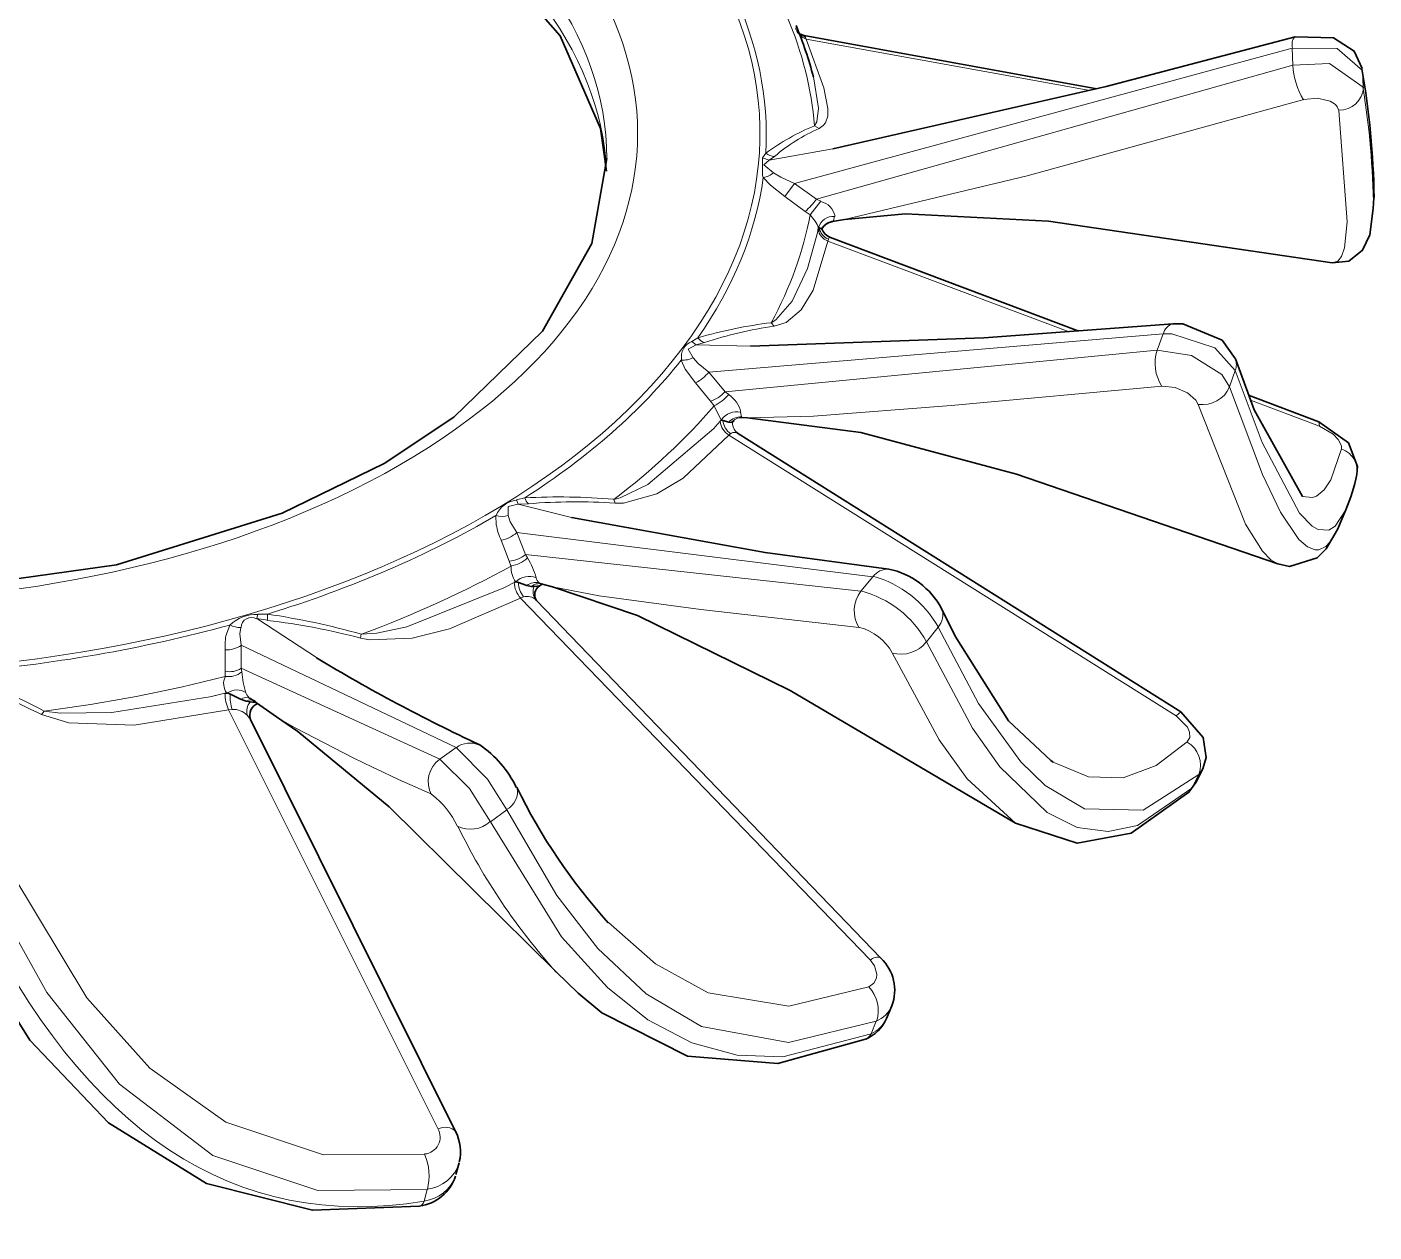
# Model space of a CAD drawing. Extents: x -131 to 1002, y -402 to 783.
# Drawn here: x 674.401 to 677.03, y 385.188 to 387.54 of the extents above; entities that cross this region are included whole.
import ezdxf

# ---------------------------------------------------------------- set-up
doc = ezdxf.new("R2010")
doc.units = 0

msp = doc.modelspace()

# ---------------------------------------------------------------- linework, layer by layer
at = {"color": 7, "lineweight": 35, "ltscale": 0.000232085}
msp.add_line((675.9087, 387.5264), (675.9174, 387.523), dxfattribs=at)
at = {"color": 7, "lineweight": 13, "ltscale": 0.000312363}
msp.add_line((675.9104, 387.5208), (675.9218, 387.5156), dxfattribs=at)
at = {"color": 7, "lineweight": 13, "ltscale": 0.000118413}
msp.add_line((675.9202, 387.5192), (675.9174, 387.523), dxfattribs=at)
at = {"color": 7, "lineweight": 35, "ltscale": 0.014518}
msp.add_line((676.4886, 387.4189), (675.9174, 387.523), dxfattribs=at)
at = {"color": 7, "lineweight": 13, "ltscale": 9.90794e-05}
msp.add_line((675.9218, 387.5156), (675.9202, 387.5192), dxfattribs=at)
at = {"color": 7, "lineweight": 13, "ltscale": 0.014056}
msp.add_line((676.475, 387.4154), (675.9218, 387.5156), dxfattribs=at)
at = {"color": 7, "lineweight": 13, "ltscale": 0.025155}
msp.add_line((676.8701, 387.4979), (675.899, 387.2341), dxfattribs=at)
at = {"color": 7, "lineweight": 13, "ltscale": 0.000825818}
msp.add_line((676.8701, 387.4979), (676.871, 387.4648), dxfattribs=at)
at = {"color": 7, "lineweight": 13, "ltscale": 0.024136}
msp.add_line((675.9415, 387.2036), (676.871, 387.4648), dxfattribs=at)
at = {"color": 7, "lineweight": 13, "ltscale": 0.000826453}
msp.add_line((677.007, 387.4549), (677.0085, 387.4219), dxfattribs=at)
at = {"color": 7, "lineweight": 13, "ltscale": 0.00025292}
msp.add_line((675.9381, 387.3469), (675.9468, 387.3416), dxfattribs=at)
at = {"color": 7, "lineweight": 13, "ltscale": 0.003153}
msp.add_line((675.9736, 387.3019), (675.8494, 387.2798), dxfattribs=at)
at = {"color": 7, "lineweight": 13, "ltscale": 0.000273261}
msp.add_line((675.8427, 387.2934), (675.8364, 387.2844), dxfattribs=at)
at = {"color": 7, "lineweight": 13, "ltscale": 0.000346519}
msp.add_line((675.8364, 387.2844), (675.8494, 387.2798), dxfattribs=at)
at = {"color": 7, "lineweight": 13, "ltscale": 0.000317019}
msp.add_line((675.8599, 387.287), (675.8494, 387.2798), dxfattribs=at)
at = {"color": 7, "lineweight": 13, "ltscale": 0.000411153}
msp.add_line((675.858, 387.2551), (675.872, 387.2464), dxfattribs=at)
at = {"color": 7, "lineweight": 13, "ltscale": 0.000518121}
msp.add_line((675.838, 387.2458), (675.8522, 387.2308), dxfattribs=at)
at = {"color": 7, "lineweight": 13, "ltscale": 0.000892714}
msp.add_line((675.8802, 387.2087), (675.8522, 387.2308), dxfattribs=at)
at = {"color": 7, "lineweight": 13, "ltscale": 0.000742921}
msp.add_line((675.899, 387.2341), (675.872, 387.2464), dxfattribs=at)
at = {"color": 7, "lineweight": 13, "ltscale": 0.000789197}
msp.add_line((675.8802, 387.2087), (675.899, 387.2341), dxfattribs=at)
at = {"color": 7, "lineweight": 13, "ltscale": 0.001306}
msp.add_line((675.9415, 387.2036), (675.899, 387.2341), dxfattribs=at)
at = {"color": 7, "lineweight": 13, "ltscale": 0.001223}
msp.add_line((675.9197, 387.1798), (675.8802, 387.2087), dxfattribs=at)
at = {"color": 7, "lineweight": 13, "ltscale": 0.000857791}
msp.add_line((675.9291, 387.1728), (675.9503, 387.1997), dxfattribs=at)
at = {"color": 7, "lineweight": 13, "ltscale": 0.000240761}
msp.add_line((675.9503, 387.1997), (675.9415, 387.2036), dxfattribs=at)
at = {"color": 7, "lineweight": 35, "ltscale": 0.000510853}
msp.add_line((677.0282, 387.1855), (677.0291, 387.206), dxfattribs=at)
at = {"color": 7, "lineweight": 13, "ltscale": 0.000292512}
msp.add_line((675.9291, 387.1728), (675.9197, 387.1798), dxfattribs=at)
at = {"color": 7, "lineweight": 35, "ltscale": 2.63408e-05}
msp.add_line((675.947, 387.1475), (675.946, 387.1477), dxfattribs=at)
at = {"color": 7, "lineweight": 35, "ltscale": 0.000121276}
msp.add_line((675.947, 387.1475), (675.9515, 387.1458), dxfattribs=at)
at = {"color": 7, "lineweight": 13, "ltscale": 7.24913e-05}
msp.add_line((675.9722, 387.1596), (675.9747, 387.1611), dxfattribs=at)
at = {"color": 7, "lineweight": 35, "ltscale": 0.000596424}
msp.add_line((675.9963, 387.1638), (675.9728, 387.1597), dxfattribs=at)
at = {"color": 7, "lineweight": 13, "ltscale": 0.000236492}
msp.add_line((675.9747, 387.1611), (675.9771, 387.1702), dxfattribs=at)
at = {"color": 7, "lineweight": 13, "ltscale": 9.55839e-05}
msp.add_line((675.9642, 387.1216), (675.9653, 387.1252), dxfattribs=at)
at = {"color": 7, "lineweight": 13, "ltscale": 0.012572}
msp.add_line((676.4349, 386.9447), (675.9642, 387.1216), dxfattribs=at)
at = {"color": 7, "lineweight": 35, "ltscale": 0.012947}
msp.add_line((676.4537, 386.9461), (675.9692, 387.1289), dxfattribs=at)
at = {"color": 7, "lineweight": 13, "ltscale": 0.000222204}
msp.add_line((675.8536, 386.9624), (675.8594, 386.9557), dxfattribs=at)
at = {"color": 7, "lineweight": 13, "ltscale": 0.022239}
msp.add_line((676.6183, 386.9407), (675.7319, 386.866), dxfattribs=at)
at = {"color": 7, "lineweight": 13, "ltscale": 0.000852234}
msp.add_line((676.6183, 386.9407), (676.6063, 386.9088), dxfattribs=at)
at = {"color": 7, "lineweight": 13, "ltscale": 0.000351473}
msp.add_line((675.7103, 386.9332), (675.6982, 386.9261), dxfattribs=at)
at = {"color": 7, "lineweight": 13, "ltscale": 0.000281243}
msp.add_line((675.6982, 386.9261), (675.7071, 386.9193), dxfattribs=at)
at = {"color": 7, "lineweight": 13, "ltscale": 0.000418153}
msp.add_line((675.7232, 386.9238), (675.7071, 386.9193), dxfattribs=at)
at = {"color": 7, "lineweight": 13, "ltscale": 0.002645}
msp.add_line((675.8129, 386.9171), (675.7071, 386.9193), dxfattribs=at)
at = {"color": 7, "lineweight": 13, "ltscale": 0.021166}
msp.add_line((675.7635, 386.828), (676.6063, 386.9088), dxfattribs=at)
at = {"color": 7, "lineweight": 13, "ltscale": 0.000477922}
msp.add_line((675.6778, 386.8895), (675.6858, 386.8722), dxfattribs=at)
at = {"color": 7, "lineweight": 13, "ltscale": 0.000365187}
msp.add_line((675.7012, 386.8943), (675.7108, 386.8832), dxfattribs=at)
at = {"color": 7, "lineweight": 13, "ltscale": 0.000681578}
msp.add_line((675.7319, 386.866), (675.7108, 386.8832), dxfattribs=at)
at = {"color": 7, "lineweight": 13, "ltscale": 0.000839242}
msp.add_line((675.7058, 386.8452), (675.6858, 386.8722), dxfattribs=at)
at = {"color": 7, "lineweight": 13, "ltscale": 0.001236}
msp.add_line((675.7635, 386.828), (675.7319, 386.866), dxfattribs=at)
at = {"color": 7, "lineweight": 13, "ltscale": 0.000849876}
msp.add_line((676.759, 386.8695), (676.7476, 386.8375), dxfattribs=at)
at = {"color": 7, "lineweight": 13, "ltscale": 0.001158}
msp.add_line((675.735, 386.8093), (675.7058, 386.8452), dxfattribs=at)
at = {"color": 7, "lineweight": 13, "ltscale": 0.000277506}
msp.add_line((675.7419, 386.8006), (675.735, 386.8093), dxfattribs=at)
at = {"color": 7, "lineweight": 13, "ltscale": 0.000219239}
msp.add_line((675.7704, 386.8225), (675.7635, 386.828), dxfattribs=at)
at = {"color": 7, "lineweight": 35, "ltscale": 0.003665}
msp.add_line((676.9221, 386.7691), (676.7849, 386.821), dxfattribs=at)
at = {"color": 7, "lineweight": 13, "ltscale": 0.003595}
msp.add_line((676.9231, 386.7604), (676.7886, 386.8113), dxfattribs=at)
at = {"color": 7, "lineweight": 13, "ltscale": 0.000793663}
msp.add_line((675.7559, 386.7721), (675.7419, 386.8006), dxfattribs=at)
at = {"color": 7, "lineweight": 13, "ltscale": 0.000233286}
msp.add_line((675.7955, 386.7788), (675.7936, 386.7879), dxfattribs=at)
at = {"color": 7, "lineweight": 35, "ltscale": 6.87323e-05}
msp.add_line((675.7969, 386.7775), (675.7941, 386.7773), dxfattribs=at)
at = {"color": 7, "lineweight": 13, "ltscale": 4.9679e-05}
msp.add_line((675.797, 386.7775), (675.7955, 386.7788), dxfattribs=at)
at = {"color": 7, "lineweight": 35, "ltscale": 0.000259471}
msp.add_line((675.797, 386.7775), (675.8074, 386.7772), dxfattribs=at)
at = {"color": 7, "lineweight": 13, "ltscale": 0.000123172}
msp.add_line((675.7447, 386.76), (675.7414, 386.7563), dxfattribs=at)
at = {"color": 7, "lineweight": 13, "ltscale": 0.000344798}
msp.add_line((675.7539, 386.7703), (675.7448, 386.76), dxfattribs=at)
at = {"color": 7, "lineweight": 13, "ltscale": 7.29276e-05}
msp.add_line((675.7539, 386.7703), (675.7559, 386.7725), dxfattribs=at)
at = {"color": 7, "lineweight": 35, "ltscale": 8.07996e-05}
msp.add_line((675.7592, 386.7718), (675.756, 386.7724), dxfattribs=at)
at = {"color": 7, "lineweight": 35, "ltscale": 0.000291795}
msp.add_line((675.7592, 386.7718), (675.7704, 386.7684), dxfattribs=at)
at = {"color": 7, "lineweight": 35, "ltscale": 0.000125515}
msp.add_line((675.7704, 386.7684), (675.7754, 386.768), dxfattribs=at)
at = {"color": 7, "lineweight": 35, "ltscale": 6.44176e-05}
msp.add_line((675.7778, 386.7688), (675.7754, 386.768), dxfattribs=at)
at = {"color": 7, "lineweight": 35, "ltscale": 9.4012e-05}
msp.add_line((675.778, 386.7689), (675.7811, 386.7711), dxfattribs=at)
at = {"color": 7, "lineweight": 35, "ltscale": 0.000140026}
msp.add_line((675.7877, 386.7469), (675.7834, 386.7506), dxfattribs=at)
at = {"color": 7, "lineweight": 13, "ltscale": 0.000218222}
msp.add_line((676.9231, 386.7604), (676.9221, 386.7691), dxfattribs=at)
at = {"color": 7, "lineweight": 13, "ltscale": 0.000120002}
msp.add_line((675.7706, 386.7429), (675.7742, 386.7461), dxfattribs=at)
at = {"color": 7, "lineweight": 13, "ltscale": 0.025763}
msp.add_line((676.6436, 386.1953), (675.7706, 386.7429), dxfattribs=at)
at = {"color": 7, "lineweight": 35, "ltscale": 0.02554}
msp.add_line((676.6525, 386.2032), (675.7877, 386.7469), dxfattribs=at)
at = {"color": 7, "lineweight": 13, "ltscale": 0.000426332}
msp.add_line((675.3727, 386.6209), (675.3561, 386.6168), dxfattribs=at)
at = {"color": 7, "lineweight": 13, "ltscale": 0.000222637}
msp.add_line((675.3561, 386.6168), (675.3598, 386.6086), dxfattribs=at)
at = {"color": 7, "lineweight": 13, "ltscale": 0.000496307}
msp.add_line((675.3796, 386.6094), (675.3598, 386.6086), dxfattribs=at)
at = {"color": 7, "lineweight": 13, "ltscale": 0.002681}
msp.add_line((675.4638, 386.5825), (675.3598, 386.6086), dxfattribs=at)
at = {"color": 7, "lineweight": 13, "ltscale": 0.000196436}
msp.add_line((675.5464, 386.6179), (675.5487, 386.6104), dxfattribs=at)
at = {"color": 7, "lineweight": 35, "ltscale": 0.001035}
msp.add_line((676.9582, 386.5594), (676.9747, 386.5974), dxfattribs=at)
at = {"color": 7, "lineweight": 13, "ltscale": 0.000455843}
msp.add_line((675.3162, 386.5863), (675.317, 386.5681), dxfattribs=at)
at = {"color": 7, "lineweight": 13, "ltscale": 0.000327165}
msp.add_line((675.3401, 386.5862), (675.3442, 386.5738), dxfattribs=at)
at = {"color": 7, "lineweight": 13, "ltscale": 0.000605289}
msp.add_line((675.3568, 386.5531), (675.3442, 386.5738), dxfattribs=at)
at = {"color": 7, "lineweight": 13, "ltscale": 0.017505}
msp.add_line((676.0516, 386.4669), (675.3568, 386.5531), dxfattribs=at)
at = {"color": 7, "lineweight": 13, "ltscale": 0.001154}
msp.add_line((675.3738, 386.5102), (675.3568, 386.5531), dxfattribs=at)
at = {"color": 7, "lineweight": 13, "ltscale": 0.001085}
msp.add_line((675.3421, 386.4976), (675.3265, 386.5381), dxfattribs=at)
at = {"color": 7, "lineweight": 13, "ltscale": 0.000258969}
msp.add_line((675.3456, 386.4879), (675.3421, 386.4976), dxfattribs=at)
at = {"color": 7, "lineweight": 13, "ltscale": 0.01646}
msp.add_line((675.3738, 386.5102), (676.0283, 386.4385), dxfattribs=at)
at = {"color": 7, "lineweight": 13, "ltscale": 0.000194579}
msp.add_line((675.3779, 386.5036), (675.3738, 386.5102), dxfattribs=at)
at = {"color": 7, "lineweight": 13, "ltscale": 0.000918048}
msp.add_line((676.0516, 386.4669), (676.0283, 386.4385), dxfattribs=at)
at = {"color": 7, "lineweight": 13, "ltscale": 0.000151164}
msp.add_line((675.3369, 386.4478), (675.3315, 386.445), dxfattribs=at)
at = {"color": 7, "lineweight": 13, "ltscale": 0.000421145}
msp.add_line((675.3518, 386.4557), (675.3369, 386.4478), dxfattribs=at)
at = {"color": 7, "lineweight": 35, "ltscale": 0.000128482}
msp.add_line((675.3602, 386.4558), (675.3552, 386.4572), dxfattribs=at)
at = {"color": 7, "lineweight": 35, "ltscale": 0.000440406}
msp.add_line((675.3602, 386.4558), (675.3766, 386.4496), dxfattribs=at)
at = {"color": 7, "lineweight": 35, "ltscale": 0.000221301}
msp.add_line((675.3766, 386.4496), (675.3853, 386.4478), dxfattribs=at)
at = {"color": 7, "lineweight": 35, "ltscale": 0.000126669}
msp.add_line((675.3904, 386.4479), (675.3853, 386.4478), dxfattribs=at)
at = {"color": 7, "lineweight": 35, "ltscale": 0.000280215}
msp.add_line((675.3907, 386.4479), (675.4019, 386.4494), dxfattribs=at)
at = {"color": 7, "lineweight": 13, "ltscale": 0.000139409}
msp.add_line((675.4059, 386.453), (675.4008, 386.455), dxfattribs=at)
at = {"color": 7, "lineweight": 35, "ltscale": 9.78706e-05}
msp.add_line((675.4045, 386.4509), (675.4011, 386.4489), dxfattribs=at)
at = {"color": 7, "lineweight": 35, "ltscale": 2.78447e-05}
msp.add_line((675.4033, 386.4534), (675.4044, 386.4532), dxfattribs=at)
at = {"color": 7, "lineweight": 35, "ltscale": 0.000574025}
msp.add_line((675.4266, 386.4474), (675.4044, 386.4532), dxfattribs=at)
at = {"color": 7, "lineweight": 35, "ltscale": 8.80394e-05}
msp.add_line((675.4045, 386.4509), (675.4077, 386.4524), dxfattribs=at)
at = {"color": 7, "lineweight": 13, "ltscale": 0.000152445}
msp.add_line((675.3644, 386.4253), (675.3701, 386.4276), dxfattribs=at)
at = {"color": 7, "lineweight": 13, "ltscale": 0.024534}
msp.add_line((676.0462, 385.7195), (675.3644, 386.4253), dxfattribs=at)
at = {"color": 7, "lineweight": 35, "ltscale": 0.024218}
msp.add_line((676.0676, 385.723), (675.3956, 386.4207), dxfattribs=at)
at = {"color": 7, "lineweight": 13, "ltscale": 0.000213906}
msp.add_line((674.8514, 386.3936), (674.8494, 386.3853), dxfattribs=at)
at = {"color": 7, "lineweight": 13, "ltscale": 0.00349}
msp.add_line((674.9664, 386.3092), (674.8494, 386.3853), dxfattribs=at)
at = {"color": 7, "lineweight": 13, "ltscale": 0.000537716}
msp.add_line((674.8706, 386.3819), (674.8494, 386.3853), dxfattribs=at)
at = {"color": 7, "lineweight": 13, "ltscale": 0.000474726}
msp.add_line((674.8704, 386.3941), (674.8514, 386.3936), dxfattribs=at)
at = {"color": 7, "lineweight": 13, "ltscale": 0.00030521}
msp.add_line((674.8704, 386.3941), (674.8706, 386.3819), dxfattribs=at)
at = {"color": 7, "lineweight": 13, "ltscale": 0.000471301}
msp.add_line((674.7968, 386.3727), (674.7902, 386.3551), dxfattribs=at)
at = {"color": 7, "lineweight": 13, "ltscale": 0.000319845}
msp.add_line((674.8184, 386.368), (674.8163, 386.3554), dxfattribs=at)
at = {"color": 7, "lineweight": 13, "ltscale": 0.000915081}
msp.add_line((676.1791, 386.3683), (676.1562, 386.3398), dxfattribs=at)
at = {"color": 7, "lineweight": 13, "ltscale": 0.000559105}
msp.add_line((674.8189, 386.3332), (674.8163, 386.3554), dxfattribs=at)
at = {"color": 7, "lineweight": 13, "ltscale": 0.011617}
msp.add_line((675.2385, 386.1335), (674.8189, 386.3332), dxfattribs=at)
at = {"color": 7, "lineweight": 13, "ltscale": 0.001117}
msp.add_line((674.8192, 386.2885), (674.8189, 386.3332), dxfattribs=at)
at = {"color": 7, "lineweight": 13, "ltscale": 0.000193469}
msp.add_line((675.0536, 386.3547), (675.0521, 386.3471), dxfattribs=at)
at = {"color": 7, "lineweight": 13, "ltscale": 0.001052}
msp.add_line((674.7881, 386.2823), (674.7881, 386.3244), dxfattribs=at)
at = {"color": 7, "lineweight": 13, "ltscale": 0.000251812}
msp.add_line((674.788, 386.2722), (674.7881, 386.2823), dxfattribs=at)
at = {"color": 7, "lineweight": 13, "ltscale": 0.010652}
msp.add_line((674.8192, 386.2885), (675.2065, 386.1108), dxfattribs=at)
at = {"color": 7, "lineweight": 13, "ltscale": 0.000179801}
msp.add_line((674.8201, 386.2814), (674.8192, 386.2885), dxfattribs=at)
at = {"color": 7, "lineweight": 13, "ltscale": 0.000172472}
msp.add_line((674.7687, 386.235), (674.762, 386.2335), dxfattribs=at)
at = {"color": 7, "lineweight": 13, "ltscale": 0.000481506}
msp.add_line((674.7875, 386.2395), (674.7688, 386.235), dxfattribs=at)
at = {"color": 7, "lineweight": 35, "ltscale": 0.000163798}
msp.add_line((674.798, 386.2377), (674.7919, 386.2402), dxfattribs=at)
at = {"color": 7, "lineweight": 35, "ltscale": 0.000554445}
msp.add_line((674.798, 386.2377), (674.8178, 386.2278), dxfattribs=at)
at = {"color": 7, "lineweight": 35, "ltscale": 0.000297962}
msp.add_line((674.8178, 386.2278), (674.8291, 386.2239), dxfattribs=at)
at = {"color": 7, "lineweight": 35, "ltscale": 0.001585}
msp.add_line((674.8879, 386.1933), (674.8362, 386.23), dxfattribs=at)
at = {"color": 7, "lineweight": 13, "ltscale": 0.000214846}
msp.add_line((674.4347, 386.2048), (674.4296, 386.1979), dxfattribs=at)
at = {"color": 7, "lineweight": 13, "ltscale": 0.000179989}
msp.add_line((674.7946, 386.2071), (674.8018, 386.208), dxfattribs=at)
at = {"color": 7, "lineweight": 13, "ltscale": 0.022829}
msp.add_line((675.2029, 385.3903), (674.7946, 386.2071), dxfattribs=at)
at = {"color": 7, "lineweight": 35, "ltscale": 0.000177855}
msp.add_line((674.8361, 386.2228), (674.8291, 386.2239), dxfattribs=at)
at = {"color": 7, "lineweight": 35, "ltscale": 0.000252808}
msp.add_line((674.8367, 386.2227), (674.8467, 386.2218), dxfattribs=at)
at = {"color": 7, "lineweight": 13, "ltscale": 0.00029728}
msp.add_line((676.6436, 386.1953), (676.6525, 386.2032), dxfattribs=at)
at = {"color": 7, "lineweight": 13, "ltscale": 0.00026739}
msp.add_line((674.8309, 386.1967), (674.8375, 386.1883), dxfattribs=at)
at = {"color": 7, "lineweight": 35, "ltscale": 0.022477}
msp.add_line((675.2381, 385.3834), (674.8375, 386.1883), dxfattribs=at)
at = {"color": 7, "lineweight": 13, "ltscale": 0.000979677}
msp.add_line((675.2385, 386.1335), (675.2065, 386.1108), dxfattribs=at)
at = {"color": 7, "lineweight": 35, "ltscale": 0.000136754}
msp.add_line((676.4039, 386.1053), (676.3993, 386.1082), dxfattribs=at)
at = {"color": 7, "lineweight": 13, "ltscale": 0.000743155}
msp.add_line((676.6744, 386.0545), (676.6875, 386.0812), dxfattribs=at)
at = {"color": 7, "lineweight": 35, "ltscale": 0.000742458}
msp.add_line((676.6821, 386.0654), (676.6953, 386.0921), dxfattribs=at)
at = {"color": 7, "lineweight": 13, "ltscale": 0.000333031}
msp.add_line((676.6875, 386.0812), (676.6953, 386.0921), dxfattribs=at)
at = {"color": 7, "lineweight": 35, "ltscale": 0.000577817}
msp.add_line((676.6821, 386.0654), (676.6686, 386.0467), dxfattribs=at)
at = {"color": 7, "lineweight": 13, "ltscale": 0.000244455}
msp.add_line((676.6744, 386.0545), (676.6686, 386.0467), dxfattribs=at)
at = {"color": 7, "lineweight": 13, "ltscale": 0.000333391}
msp.add_line((676.6821, 386.0654), (676.6744, 386.0545), dxfattribs=at)
at = {"color": 7, "lineweight": 13, "ltscale": 0.000978365}
msp.add_line((675.3374, 386.0119), (675.3057, 385.989), dxfattribs=at)
at = {"color": 7, "lineweight": 35, "ltscale": 0.001472}
msp.add_line((675.4343, 385.6957), (675.4766, 385.6547), dxfattribs=at)
at = {"color": 7, "lineweight": 35, "ltscale": 0.0006667}
msp.add_line((676.0782, 385.605), (676.0886, 385.6296), dxfattribs=at)
at = {"color": 7, "lineweight": 13, "ltscale": 0.000658954}
msp.add_line((676.0485, 385.5753), (676.0585, 385.5997), dxfattribs=at)
at = {"color": 7, "lineweight": 35, "ltscale": 0.000591522}
msp.add_line((675.2382, 385.3005), (675.2444, 385.3233), dxfattribs=at)
at = {"color": 7, "lineweight": 13, "ltscale": 0.000586948}
msp.add_line((675.1763, 385.2486), (675.1821, 385.2713), dxfattribs=at)
at = {"color": 7, "lineweight": 35}
for points in [[(672.9169, 387.8293), (673.2046, 387.9596), (673.5403, 388.0476), (673.9568, 388.0888), (674.3773, 388.0634), (674.7691, 387.9738), (675.0641, 387.8485), (675.296, 387.6887), (675.4419, 387.5221), (675.5203, 387.3417), (675.532, 387.2585)], [(675.9736, 387.3019), (676.5073, 387.4236), (676.8759, 387.5204)], [(676.8759, 387.5204), (676.9509, 387.5186), (676.9911, 387.4924), (677.0067, 387.4582)], [(672.4827, 387.2831), (672.5123, 387.1173), (672.6082, 386.9463), (672.7811, 386.778), (673.0329, 386.6276), (673.3428, 386.5146), (673.7443, 386.4411), (674.1662, 386.4327), (674.5758, 386.4904), (674.899, 386.5911), (675.0984, 386.688)], [(675.5327, 387.2831), (675.5031, 387.1173), (675.4072, 386.9463), (675.2343, 386.778), (675.0984, 386.688)], [(676.9478, 387.0795), (676.3946, 387.1608), (676.1153, 387.1751), (675.9963, 387.1638)], [(677.0282, 387.1855), (677.0217, 387.1341), (677.0075, 387.1038), (676.9803, 387.0828), (676.9478, 387.0795)], [(675.8129, 386.9171), (676.2683, 386.9329), (676.6375, 386.9604)], [(676.7588, 386.893), (676.7333, 386.9287), (676.6567, 386.9604), (676.6375, 386.9604)], [(676.89, 386.6235), (676.7958, 386.7928), (676.7593, 386.8918)], [(676.8418, 386.492), (676.3319, 386.6671), (676.0284, 386.7485), (675.8074, 386.7772)], [(676.9221, 386.7691), (676.9798, 386.728), (676.9976, 386.6821), (676.9961, 386.6661)], [(675.4638, 386.5825), (675.8416, 386.5141), (676.083, 386.4814)], [(676.9582, 386.5594), (676.936, 386.5214), (676.9186, 386.5041), (676.8646, 386.4871), (676.8418, 386.492)], [(676.3304, 385.9861), (675.8901, 386.245), (675.5922, 386.391), (675.4266, 386.4474)], [(676.3993, 386.1082), (676.3165, 386.1861), (676.2123, 386.3508), (676.1856, 386.405)], [(676.6525, 386.2032), (676.6962, 386.1534), (676.7018, 386.1141), (676.6953, 386.0921)], [(675.4343, 385.6957), (675.1082, 386.0182), (674.9296, 386.1649), (674.8879, 386.1933)], [(676.6686, 386.0467), (676.5555, 385.9668), (676.4503, 385.9468), (676.3304, 385.9861)], [(675.1674, 385.2391), (674.9583, 385.231), (674.7516, 385.2831), (674.5604, 385.4012), (674.4069, 385.5629), (674.2675, 385.7845), (674.2446, 385.83)], [(676.0377, 385.5645), (675.8666, 385.517), (675.6902, 385.5314), (675.5228, 385.6164), (675.4766, 385.6547)]]:
    msp.add_lwpolyline(points, dxfattribs=at)
at = {"color": 7, "lineweight": 13}
for points in [[(675.9218, 387.5156), (675.9564, 387.4211), (675.9642, 387.3806), (675.9636, 387.3657), (675.9594, 387.3528), (675.955, 387.3472), (675.9468, 387.3416)], [(677.007, 387.4549), (676.9579, 387.4973), (676.8701, 387.4979)], [(676.871, 387.4648), (676.9426, 387.4683), (677.0085, 387.4219)], [(675.9357, 387.4421), (675.9455, 387.3811), (675.9422, 387.3546), (675.9381, 387.3469)], [(675.9963, 387.1638), (676.3526, 387.2493), (676.8925, 387.3978)], [(676.8925, 387.3978), (676.9191, 387.4006), (676.9438, 387.3951), (676.9542, 387.3882), (676.958, 387.3839), (676.9609, 387.3764)], [(676.9609, 387.3764), (676.9775, 387.1595), (676.9722, 387.1087), (676.9665, 387.0918), (676.9593, 387.0823), (676.9478, 387.0795)], [(675.8364, 387.2844), (675.8362, 387.2497), (675.838, 387.2458)], [(675.8494, 387.2798), (675.8389, 387.2707), (675.858, 387.2551)], [(675.9445, 387.1407), (675.9243, 387.0682), (675.8941, 387.0045), (675.8624, 386.968), (675.8536, 386.9624)], [(675.9642, 387.1216), (675.9352, 387.0262), (675.912, 386.9876), (675.8826, 386.9631), (675.8594, 386.9557)], [(676.759, 386.8695), (676.7188, 386.9137), (676.6352, 386.9409), (676.6183, 386.9407)], [(675.7071, 386.9193), (675.6913, 386.9111), (675.7012, 386.8943)], [(676.6063, 386.9088), (676.6735, 386.8984), (676.7326, 386.8613), (676.7476, 386.8375)], [(676.9747, 386.5974), (676.9538, 386.5653), (676.9414, 386.5578), (676.9207, 386.559), (676.9088, 386.5658), (676.8842, 386.5912), (676.8115, 386.7291), (676.759, 386.8695)], [(675.8074, 386.7772), (675.9358, 386.7804), (676.2045, 386.801), (676.6161, 386.8386)], [(676.6161, 386.8386), (676.6415, 386.8361), (676.666, 386.8257), (676.6822, 386.8114), (676.6868, 386.8031)], [(676.7476, 386.8375), (676.8118, 386.6664), (676.8472, 386.5926), (676.8829, 386.5399), (676.9, 386.525), (676.9151, 386.5193), (676.9222, 386.5195), (676.9355, 386.5258), (676.9437, 386.5341), (676.9582, 386.5594)], [(676.6868, 386.8031), (676.7792, 386.5698), (676.8121, 386.5168), (676.8281, 386.5002), (676.8418, 386.492)], [(675.7413, 386.7563), (675.6128, 386.6468), (675.5587, 386.621), (675.5464, 386.6179)], [(676.9661, 386.7164), (676.9661, 386.7222), (676.9598, 386.735), (676.9499, 386.7451), (676.9231, 386.7604)], [(675.7706, 386.7429), (675.6813, 386.6595), (675.6304, 386.6286), (675.5652, 386.6104), (675.5487, 386.6104)], [(676.9661, 386.7164), (676.9457, 386.6561), (676.9327, 386.6363), (676.9177, 386.6243), (676.9094, 386.6216), (676.8898, 386.6235)], [(675.3598, 386.6086), (675.3401, 386.6042), (675.3401, 386.5862)], [(675.3315, 386.445), (675.1427, 386.369), (675.084, 386.3568), (675.0536, 386.3547)], [(675.4266, 386.4474), (675.5179, 386.4296), (675.7158, 386.4033), (676.0253, 386.3676)], [(675.3644, 386.4253), (675.2255, 386.3651), (675.153, 386.3469), (675.0703, 386.3436), (675.0521, 386.3471)], [(676.6875, 386.0812), (676.5791, 386.0115), (676.465, 386.0141), (676.3881, 386.0598), (676.3408, 386.1058), (676.2581, 386.2193), (676.1791, 386.3683)], [(676.1562, 386.3398), (676.2462, 386.1716), (676.2996, 386.0958), (676.392, 386.0071), (676.4506, 385.9779), (676.5108, 385.9696), (676.5683, 385.9818), (676.6744, 386.0545)], [(676.0895, 386.3184), (676.181, 386.1486), (676.2357, 386.0726), (676.3304, 385.9861)], [(674.762, 386.2335), (674.5668, 386.202), (674.4668, 386.2005), (674.4347, 386.2048)], [(674.7946, 386.2071), (674.6104, 386.1776), (674.4829, 386.182), (674.4296, 386.1979)], [(676.6653, 386.1447), (676.6701, 386.1531), (676.6699, 386.1635), (676.6659, 386.1732), (676.6436, 386.1953)], [(675.3374, 386.0119), (675.2996, 386.0717), (675.2385, 386.1335)], [(676.6653, 386.1447), (676.6045, 386.0984), (676.5403, 386.0746), (676.4724, 386.0764), (676.4039, 386.1053)], [(675.2065, 386.1108), (675.2645, 386.0535), (675.3057, 385.989)], [(675.3057, 385.989), (675.4445, 385.7643), (675.534, 385.6652), (675.6125, 385.6027), (675.6986, 385.5576), (675.787, 385.5338), (675.8762, 385.5305), (676.0485, 385.5753)], [(676.0585, 385.5997), (675.887, 385.5585), (675.7175, 385.5894), (675.6096, 385.6531), (675.5151, 385.7419), (675.4351, 385.845), (675.3374, 386.0119)], [(675.1771, 385.3405), (674.9798, 385.3391), (674.7891, 385.4026), (674.6411, 385.5083), (674.5178, 385.6452), (674.3716, 385.8886)], [(675.1821, 385.2713), (674.9684, 385.2694), (674.764, 385.3379), (674.5818, 385.4769), (674.4398, 385.6559), (674.3353, 385.8432)], [(676.0441, 385.6669), (675.8876, 385.6292), (675.7302, 385.6553), (675.6273, 385.7117), (675.5356, 385.7922)], [(676.0441, 385.6669), (676.0537, 385.6737), (676.059, 385.6838), (676.0596, 385.6917), (676.0547, 385.7079), (676.0462, 385.7195)]]:
    msp.add_lwpolyline(points, dxfattribs=at)
at = {"color": 7, "lineweight": 35}
for centre, radius, start, end in [((675.2167, 387.2552), 0.7429, 14.5745, 22.7336), ((675.4268, 387.182), 1.6032, 0.8784, 9.9169), ((675.978, 387.1299), 0.0302, 99.9405, 148.7778), ((675.9796, 387.1562), 0.0293, 200.7429, 249.1676), ((676.6176, 386.7457), 0.3868, 337.4553, 348.1265), ((676.0516, 386.333), 0.1522, 28.263, 78.0669), ((675.4122, 386.4319), 0.0202, 123.1064, 214.2148), ((676.716, 389.2102), 3.3884, 238.9056, 245.0099), ((674.8603, 386.1966), 0.0244, 108.6414, 200.0269), ((675.1659, 385.9648), 0.2108, 25.5725, 55.7259), ((676.3814, 386.5552), 1.1395, 205.9677, 222.053), ((676.0078, 385.6599), 0.0866, 339.4413, 46.4922), ((676.0073, 385.6356), 0.0773, 293.1865, 336.7197), ((675.1614, 385.345), 0.0857, 346.7558, 26.9352), ((675.1556, 385.3246), 0.0862, 277.5351, 341.7871)]:
    msp.add_arc(centre, radius, start, end, dxfattribs=at)
at = {"color": 7, "lineweight": 13}
for centre, radius, start, end in [((675.9246, 387.5432), 0.0244, 193.1185, 259.493), ((676.8932, 387.5053), 0.0236, 139.0614, 197.7758), ((677.0179, 387.4741), 0.1472, 183.5973, 211.3061), ((675.4399, 387.1835), 1.5898, 0.8309, 9.8269), ((676.9612, 387.4251), 0.0481, 269.6159, 356.124), ((675.4395, 387.1666), 1.5892, 0.6828, 9.2414), ((676.1191, 386.9141), 0.4692, 112.6932, 126.0882), ((676.095, 387.011), 0.3624, 114.154, 130.4433), ((675.861, 387.3161), 0.0292, 231.1218, 267.7861), ((675.8289, 387.2914), 0.0466, 281.2634, 308.7379), ((675.8457, 387.2686), 0.1157, 309.8096, 325.8713), ((675.9424, 387.1635), 0.0362, 10.9189, 77.6433), ((675.8739, 387.1172), 0.0783, 22.714, 45.1779), ((675.9728, 387.148), 0.0276, 185.5306, 251.9432), ((675.9744, 387.1405), 0.0296, 84.8008, 166.4228), ((675.976, 387.1528), 0.0295, 190.2064, 248.7457), ((675.9781, 387.1308), 0.0305, 96.4391, 150.6168), ((675.9692, 387.1253), 0.00378, 91.4106, 180.6488), ((675.9579, 386.0916), 0.8771, 96.8323, 106.3915), ((676.6439, 386.936), 0.0257, 104.7628, 169.4786), ((675.9608, 386.2235), 0.7393, 97.8795, 108.7369), ((675.7112, 386.8955), 0.0331, 112.9294, 190.2144), ((675.7306, 386.947), 0.0244, 214.1401, 252.4032), ((676.6851, 386.8836), 0.0827, 162.2843, 213.1672), ((675.6802, 386.9372), 0.0478, 267.1637, 296.168), ((676.7272, 386.8812), 0.0338, 339.8051, 20.6233), ((675.6664, 386.9211), 0.0855, 297.4392, 319.9426), ((676.6947, 386.861), 0.0583, 262.2045, 336.0167), ((675.7117, 386.8754), 0.0701, 289.4428, 317.5756), ((675.7083, 386.8734), 0.0803, 294.8524, 320.7029), ((675.7388, 386.775), 0.0568, 13.2756, 56.3668), ((675.7858, 386.7531), 0.0356, 77.3287, 145.8584), ((675.7934, 386.7486), 0.0303, 85.9951, 139.2974), ((675.7966, 386.7488), 0.0286, 89.3641, 138.0513), ((675.7891, 386.7733), 0.0354, 184.8377, 238.6764), ((675.7939, 386.775), 0.0349, 185.2203, 235.6429), ((675.8038, 386.7666), 0.0259, 175.5567, 218.0641), ((675.7816, 386.7372), 0.0115, 38.3118, 129.7271), ((676.9526, 386.6739), 0.0441, 338.7045, 72.5067), ((675.4393, 385.3692), 1.2534, 85.1011, 93.0481), ((675.3948, 386.6261), 0.0226, 193.2464, 227.7606), ((675.3632, 386.5663), 0.0508, 97.9896, 156.9691), ((675.4718, 385.5033), 1.1098, 86.0258, 94.7608), ((675.3284, 386.6309), 0.0462, 254.7815, 284.8294), ((675.434, 386.589), 0.1189, 190.153, 205.3425), ((675.3155, 386.5985), 0.0614, 280.2777, 312.2782), ((675.339, 386.5521), 0.0546, 273.2749, 309.7078), ((675.3379, 386.5451), 0.0577, 277.6959, 313.9181), ((675.3953, 386.4847), 0.0494, 176.4261, 214.5407), ((675.2595, 386.429), 0.1399, 14.8649, 32.2112), ((675.3812, 386.4309), 0.0368, 68.238, 135.2494), ((675.4108, 386.4678), 0.0163, 190.1357, 231.826), ((676.0805, 386.4467), 0.035, 85.9252, 145.0003), ((675.9978, 386.2664), 0.2085, 29.3378, 74.9507), ((675.4, 386.4581), 0.0483, 182.8796, 222.7094), ((675.4039, 386.4554), 0.0437, 179.4323, 219.5136), ((675.394, 386.4299), 0.0261, 74.7862, 131.3306), ((675.4009, 386.4297), 0.0238, 77.6344, 130.7916), ((675.4136, 386.4375), 0.0249, 155.5231, 219.5894), ((676.0773, 386.4007), 0.062, 142.363, 212.444), ((675.9752, 386.2385), 0.2079, 29.2274, 75.1454), ((675.3774, 386.4043), 0.0244, 45.5928, 107.3209), ((674.849, 386.3185), 0.075, 88.1137, 133.9107), ((674.8387, 386.368), 0.0195, 58.2707, 179.936), ((674.6628, 384.9726), 1.4364, 74.2092, 81.6885), ((676.1538, 386.3922), 0.0345, 316.6541, 21.9006), ((674.8162, 386.4088), 0.0408, 241.7327, 273.0733), ((674.7195, 385.092), 1.2986, 75.1594, 83.3189), ((675.9993, 386.2679), 0.1036, 29.2472, 75.3882), ((674.8903, 386.333), 0.1025, 167.5441, 184.814), ((674.7921, 386.3708), 0.0464, 265.1448, 305.5686), ((676.1063, 386.3792), 0.0634, 254.4968, 321.7442), ((673.7949, 384.9824), 1.3799, 62.3721, 70.1232), ((674.7939, 386.3146), 0.0426, 262.0295, 308.2364), ((674.7967, 386.3234), 0.0418, 258.2539, 302.8623), ((675.0089, 386.2966), 0.1892, 184.6217, 197.3997), ((673.8724, 385.0824), 1.247, 63.4588, 72.0137), ((674.8151, 386.2581), 0.0302, 152.6156, 217.5535), ((674.8699, 386.2406), 0.0824, 180.753, 203.966), ((674.811, 386.2144), 0.0317, 55.7211, 127.2506), ((674.8632, 386.2308), 0.0656, 173.9802, 200.3166), ((674.8289, 386.2131), 0.0182, 59.817, 127.1555), ((674.8517, 386.2495), 0.025, 202.0746, 236.7183), ((674.8389, 386.2109), 0.0162, 62.6025, 126.9726), ((674.8038, 386.1702), 0.0379, 44.47, 93.2021), ((674.8599, 386.2035), 0.03, 140.3859, 193.0863), ((676.5171, 389.101), 3.3335, 240.7369, 246.5644), ((675.2656, 386.0981), 0.0444, 65.2075, 127.5254), ((676.6385, 386.0988), 0.0527, 340.3367, 59.7783), ((675.2373, 386.0674), 0.0532, 125.4079, 209.0016), ((675.0809, 385.9027), 0.178, 25.9916, 51.6025), ((675.3196, 386.0474), 0.0387, 296.5538, 13.2176), ((675.266, 386.0323), 0.0581, 244.2336, 312.4865), ((676.3382, 386.5123), 1.2185, 205.844, 222.0938), ((676.0609, 385.7037), 0.0209, 70.68, 132.9166), ((675.9941, 385.62), 0.0681, 342.4919, 43.2039), ((676.0356, 385.6532), 0.0581, 293.1693, 336.043), ((676.0251, 385.6287), 0.0582, 293.6015, 336.0191), ((676.0282, 385.5847), 0.0223, 295.1606, 335.124), ((675.1745, 385.3734), 0.0328, 274.6296, 30.6821), ((675.2172, 385.3616), 0.0312, 47.0922, 116.4973), ((675.078, 385.2976), 0.1078, 345.8137, 23.3737), ((675.1731, 385.3466), 0.0753, 276.8046, 341.9198), ((675.1665, 385.3243), 0.076, 277.4047, 339.4378), ((675.1631, 385.2518), 0.0135, 288.5101, 346.2868)]:
    msp.add_arc(centre, radius, start, end, dxfattribs=at)
for centre, major_axis, ratio, start_param, end_param in [((674.0077, 387.3322), (-1.8234, 0), 0.57735, 5.846853, 12.130038), ((674.0077, 387.3322), (-1.585, 0), 0.57735, 5.497787, 11.780972), ((674.0077, 387.2831), (-1.525, 0), 0.57735, 3.141593, 6.283184), ((674.0077, 387.2342), (-1.525, 0), 0.57735, 3.170027, 6.253241), ((674.0077, 387.3298), (-1.836, 0), 0.57735, 3.107168, 3.411336), ((674.0077, 387.293), (1.9327, 0), 0.57735, 0.048247, 0.241048), ((674.0077, 387.3298), (-1.836, 0), 0.57735, 2.758102, 3.06227), ((674.0077, 387.293), (1.9327, 0), 0.57735, 5.982366, 6.175167), ((674.0077, 387.3298), (-1.836, 0), 0.57735, 2.409036, 2.713204), ((674.0077, 387.293), (1.9327, 0), 0.57735, 5.6333, 5.826101), ((674.0077, 387.3298), (-1.836, 0), 0.57735, 2.05997, 2.364138), ((674.0077, 387.293), (-1.9327, 0), 0.57735, 2.142642, 2.335443), ((674.0077, 387.3298), (-1.836, 0), 0.57735, 1.710904, 2.015072), ((674.0077, 387.293), (-1.9327, 0), 0.57735, 1.793576, 1.986377), ((707.0366, 490.8969), (-32.1843, -105.6306), 0.076209, 6.200733, 6.320648)]:
    msp.add_ellipse(centre, major_axis=major_axis, ratio=ratio, start_param=start_param, end_param=end_param, dxfattribs=at)
at = {"color": 7, "lineweight": 35}
for major_axis, start_param, end_param in [((1.95, 0), 6.166813, 6.173259), ((-1.95, 0), 2.331296, 2.333536), ((-1.95, 0), 1.98223, 1.98447)]:
    msp.add_ellipse((674.0077, 387.2709), major_axis=major_axis, ratio=0.57735, start_param=start_param, end_param=end_param, dxfattribs=at)

doc.saveas('drawing.dxf')
